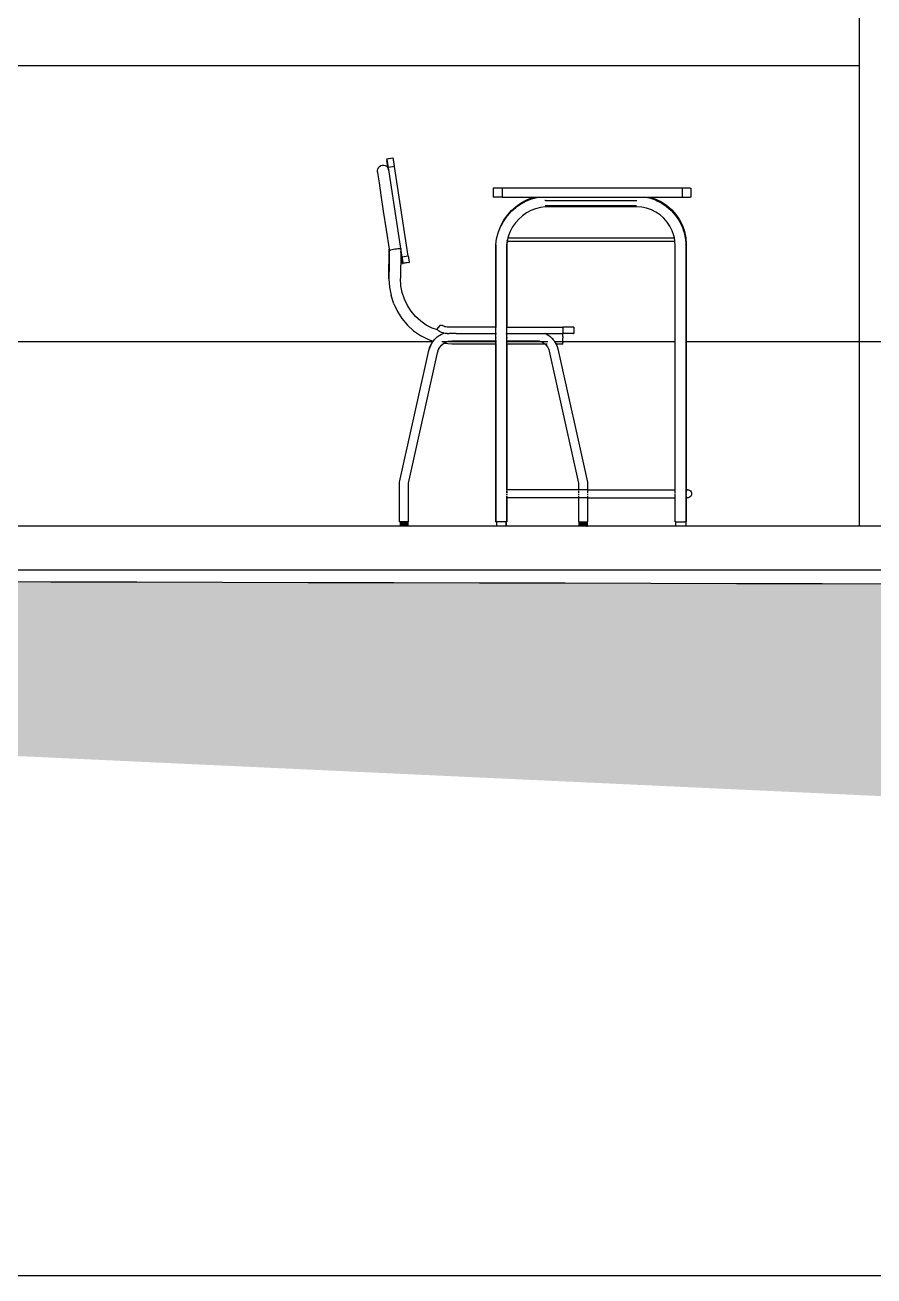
# Model space of a CAD drawing. Header units: metres. Extents: x 258817 to 259192, y 1878716 to 1878911.
# Drawn here: x 259010.509 to 259012.443, y 1878865.803 to 1878868.655 of the extents above; entities that cross this region are included whole.
import ezdxf

# ---------------------------------------------------------------- set-up
doc = ezdxf.new("R2010")
doc.units = ezdxf.units.M
doc.header["$MEASUREMENT"] = 0
doc.layers.add('SectionCutEdges', color=1, linetype='Continuous')
doc.layers.add('Vistas', color=7, linetype='Continuous')

# ---------------------------------------------------------------- blocks, each defined once
blk = doc.blocks.new('010 - Sección longitudinal 2')
for p, q in [((-3.6949, -2.0183), (-3.6949, -1.8683)), ((-7.4949, -2.0183), (-3.6949, -2.0183)), ((-3.6949, -2.6483), (-3.6949, -2.0183)), ((-4.7921, -2.2544), (-4.7904, -2.2512)), ((-4.7904, -2.2512), (-4.7881, -2.2486)), ((-4.7881, -2.2486), (-4.7851, -2.2467)), ((-4.7851, -2.2467), (-4.7818, -2.2457)), ((-4.7818, -2.2457), (-4.7784, -2.2456)), ((-4.7784, -2.2456), (-4.775, -2.2465)), ((-4.775, -2.2465), (-4.772, -2.2482)), ((-4.7578, -2.2294), (-4.772, -2.2317)), ((-4.7711, -2.2317), (-4.772, -2.2317)), ((-4.772, -2.2317), (-4.772, -2.2319)), ((-4.772, -2.2319), (-4.7719, -2.2324)), ((-4.772, -2.2482), (-4.7695, -2.2507)), ((-4.7719, -2.2324), (-4.7718, -2.2332)), ((-4.7718, -2.2332), (-4.7716, -2.2343)), ((-4.7716, -2.2343), (-4.7714, -2.2358)), ((-4.7702, -2.2438), (-4.7714, -2.2358)), ((-4.7569, -2.2294), (-4.7711, -2.2317)), ((-4.771, -2.2319), (-4.7711, -2.2317)), ((-4.7709, -2.2324), (-4.771, -2.2319)), ((-4.7708, -2.2332), (-4.7709, -2.2324)), ((-4.7706, -2.2344), (-4.7708, -2.2332)), ((-4.7704, -2.2358), (-4.7706, -2.2344)), ((-4.7701, -2.2374), (-4.7704, -2.2358)), ((-4.769, -2.2515), (-4.7702, -2.2438)), ((-4.7698, -2.2394), (-4.7701, -2.2374)), ((-4.7695, -2.2415), (-4.7698, -2.2394)), ((-4.7692, -2.2438), (-4.7695, -2.2415)), ((-4.7695, -2.2507), (-4.769, -2.2515)), ((-4.7688, -2.2462), (-4.7692, -2.2438)), ((-4.769, -2.2515), (-4.768, -2.2583)), ((-4.769, -2.2515), (-4.7683, -2.2527)), ((-4.7684, -2.2487), (-4.7688, -2.2462)), ((-4.768, -2.2512), (-4.7684, -2.2487)), ((-4.7539, -2.2489), (-4.768, -2.2512)), ((-4.7369, -2.4549), (-4.768, -2.2512)), ((-4.7569, -2.2294), (-4.7578, -2.2294)), ((-4.7569, -2.2296), (-4.7569, -2.2294)), ((-4.7568, -2.2301), (-4.7569, -2.2296)), ((-4.7566, -2.2309), (-4.7568, -2.2301)), ((-4.7565, -2.232), (-4.7566, -2.2309)), ((-4.7562, -2.2334), (-4.7565, -2.232)), ((-4.756, -2.2351), (-4.7562, -2.2334)), ((-4.7557, -2.237), (-4.756, -2.2351)), ((-4.7553, -2.2392), (-4.7557, -2.237)), ((-4.755, -2.2414), (-4.7553, -2.2392)), ((-4.7546, -2.2438), (-4.755, -2.2414)), ((-4.7542, -2.2463), (-4.7546, -2.2438)), ((-4.7539, -2.2489), (-4.7542, -2.2463)), ((-4.7227, -2.4528), (-4.7539, -2.2489)), ((-4.7929, -2.2578), (-4.7921, -2.2544)), ((-4.7928, -2.2614), (-4.7929, -2.2578)), ((-4.7928, -2.2614), (-4.7919, -2.2679)), ((-4.7919, -2.2679), (-4.7893, -2.2857)), ((-4.7893, -2.2857), (-4.7851, -2.3136)), ((-4.5289, -2.2983), (-4.529, -2.2983)), ((-4.529, -2.2983), (-4.529, -2.3183)), ((-4.5284, -2.2983), (-4.5289, -2.2983)), ((-4.5275, -2.2983), (-4.5284, -2.2983)), ((-4.5264, -2.2983), (-4.5275, -2.2983)), ((-4.5249, -2.2983), (-4.5264, -2.2983)), ((-4.5232, -2.2983), (-4.5249, -2.2983)), ((-4.5212, -2.2983), (-4.5232, -2.2983)), ((-4.519, -2.2983), (-4.5212, -2.2983)), ((-4.5167, -2.2983), (-4.519, -2.2983)), ((-4.5142, -2.2983), (-4.5167, -2.2983)), ((-4.5116, -2.2983), (-4.5142, -2.2983)), ((-4.509, -2.2983), (-4.5116, -2.2983)), ((-4.099, -2.2983), (-4.509, -2.2983)), ((-4.509, -2.2983), (-4.509, -2.3183)), ((-4.0964, -2.2983), (-4.099, -2.2983)), ((-4.099, -2.2983), (-4.099, -2.3183)), ((-4.0939, -2.2983), (-4.0964, -2.2983)), ((-4.0914, -2.2983), (-4.0939, -2.2983)), ((-4.089, -2.2983), (-4.0914, -2.2983)), ((-4.0869, -2.2983), (-4.089, -2.2983)), ((-4.0849, -2.2983), (-4.0869, -2.2983)), ((-4.0832, -2.2983), (-4.0849, -2.2983)), ((-4.0817, -2.2983), (-4.0832, -2.2983)), ((-4.0806, -2.2983), (-4.0817, -2.2983)), ((-4.0806, -2.2983), (-4.079, -2.2983)), ((-4.079, -2.2983), (-4.079, -2.3183)), ((-4.7851, -2.3136), (-4.7796, -2.3501)), ((-4.5289, -2.3183), (-4.529, -2.3183)), ((-4.5284, -2.3183), (-4.5289, -2.3183)), ((-4.5275, -2.3183), (-4.5284, -2.3183)), ((-4.5264, -2.3183), (-4.5275, -2.3183)), ((-4.5249, -2.3183), (-4.5264, -2.3183)), ((-4.5232, -2.3183), (-4.5249, -2.3183)), ((-4.5212, -2.3183), (-4.5232, -2.3183)), ((-4.519, -2.3183), (-4.5212, -2.3183)), ((-4.5167, -2.3183), (-4.519, -2.3183)), ((-4.5142, -2.3183), (-4.5167, -2.3183)), ((-4.5116, -2.3183), (-4.5142, -2.3183)), ((-4.509, -2.3183), (-4.5116, -2.3183)), ((-4.509, -2.3183), (-4.4351, -2.3183)), ((-4.4768, -2.3395), (-4.4651, -2.3313)), ((-4.4759, -2.3406), (-4.4659, -2.3336)), ((-4.4659, -2.3336), (-4.4646, -2.3329)), ((-4.4651, -2.3313), (-4.4526, -2.3246)), ((-4.4646, -2.3329), (-4.4643, -2.3327)), ((-4.4643, -2.3327), (-4.4533, -2.3269)), ((-4.4533, -2.3269), (-4.44, -2.3217)), ((-4.4526, -2.3246), (-4.4393, -2.3194)), ((-4.44, -2.3217), (-4.4386, -2.3214)), ((-4.4393, -2.3194), (-4.4351, -2.3183)), ((-4.4386, -2.3214), (-4.4271, -2.3183)), ((-4.4351, -2.3183), (-4.4335, -2.3183)), ((-4.4335, -2.3183), (-4.4287, -2.3183)), ((-4.4287, -2.3183), (-4.4271, -2.3183)), ((-4.4271, -2.3183), (-4.4262, -2.3183)), ((-4.4262, -2.3183), (-4.425, -2.3184)), ((-4.425, -2.3183), (-4.4248, -2.3183)), ((-4.425, -2.3184), (-4.4248, -2.3183)), ((-4.4248, -2.3183), (-4.4159, -2.3183)), ((-4.4159, -2.3183), (-4.4118, -2.3183)), ((-4.4118, -2.3183), (-4.2018, -2.3183)), ((-4.4104, -2.326), (-4.4113, -2.3262)), ((-4.4104, -2.326), (-4.4113, -2.3262)), ((-4.4104, -2.326), (-4.2021, -2.326)), ((-4.4104, -2.326), (-4.2021, -2.326)), ((-4.2018, -2.3183), (-4.1945, -2.3183)), ((-4.1945, -2.3183), (-4.1876, -2.3183)), ((-4.1876, -2.3183), (-4.1842, -2.3183)), ((-4.1842, -2.3183), (-4.1822, -2.3183)), ((-4.1822, -2.3183), (-4.1731, -2.3202)), ((-4.1822, -2.3183), (-4.1784, -2.3183)), ((-4.1784, -2.3183), (-4.1725, -2.3183)), ((-4.1731, -2.3202), (-4.173, -2.3203)), ((-4.173, -2.3203), (-4.1595, -2.3249)), ((-4.1725, -2.3183), (-4.1725, -2.3183)), ((-4.1725, -2.3183), (-4.1712, -2.3183)), ((-4.1712, -2.3183), (-4.099, -2.3183)), ((-4.1712, -2.3183), (-4.1586, -2.3227)), ((-4.1595, -2.3249), (-4.1593, -2.325)), ((-4.1593, -2.325), (-4.1467, -2.3313)), ((-4.1586, -2.3227), (-4.1455, -2.3292)), ((-4.1467, -2.3313), (-4.1463, -2.3315)), ((-4.1463, -2.3315), (-4.1348, -2.3392)), ((-4.1455, -2.3292), (-4.1334, -2.3374)), ((-4.1334, -2.3374), (-4.1224, -2.347)), ((-4.099, -2.3183), (-4.0964, -2.3183)), ((-4.0964, -2.3183), (-4.0939, -2.3183)), ((-4.0939, -2.3183), (-4.0914, -2.3183)), ((-4.0914, -2.3183), (-4.089, -2.3183)), ((-4.089, -2.3183), (-4.0869, -2.3183)), ((-4.0869, -2.3183), (-4.0849, -2.3183)), ((-4.0849, -2.3183), (-4.0832, -2.3183)), ((-4.0832, -2.3183), (-4.0817, -2.3183)), ((-4.0817, -2.3183), (-4.0806, -2.3183)), ((-4.079, -2.3183), (-4.0806, -2.3183)), ((-4.7796, -2.3501), (-4.7731, -2.3931)), ((-4.5051, -2.3713), (-4.4969, -2.3596)), ((-4.5045, -2.3717), (-4.4977, -2.3619)), ((-4.4977, -2.3619), (-4.4962, -2.3602)), ((-4.4969, -2.3596), (-4.4875, -2.349)), ((-4.4962, -2.3602), (-4.4882, -2.3513)), ((-4.4882, -2.3513), (-4.4866, -2.3498)), ((-4.4875, -2.349), (-4.4768, -2.3395)), ((-4.4866, -2.3498), (-4.4776, -2.3418)), ((-4.4776, -2.3418), (-4.4759, -2.3406)), ((-4.4624, -2.361), (-4.471, -2.3685)), ((-4.4531, -2.3545), (-4.4624, -2.361)), ((-4.4431, -2.3491), (-4.4531, -2.3545)), ((-4.4325, -2.3449), (-4.4431, -2.3491)), ((-4.4215, -2.3421), (-4.4325, -2.3449)), ((-4.4103, -2.3405), (-4.4215, -2.3421)), ((-4.4096, -2.3382), (-4.4105, -2.3383)), ((-4.2026, -2.3405), (-4.4103, -2.3405)), ((-4.2025, -2.3382), (-4.4096, -2.3382)), ((-4.1909, -2.3414), (-4.2026, -2.3405)), ((-4.1797, -2.3438), (-4.1909, -2.3414)), ((-4.1688, -2.3475), (-4.1797, -2.3438)), ((-4.1586, -2.3526), (-4.1688, -2.3475)), ((-4.1491, -2.359), (-4.1586, -2.3526)), ((-4.1404, -2.3666), (-4.1491, -2.359)), ((-4.1348, -2.3392), (-4.1341, -2.3397)), ((-4.1341, -2.3397), (-4.124, -2.3486)), ((-4.124, -2.3486), (-4.1232, -2.3493)), ((-4.1232, -2.3493), (-4.1144, -2.3593)), ((-4.1224, -2.347), (-4.1128, -2.358)), ((-4.1144, -2.3593), (-4.1135, -2.3603)), ((-4.1135, -2.3603), (-4.1063, -2.3711)), ((-4.1128, -2.358), (-4.1046, -2.3701)), ((-4.7731, -2.3931), (-4.7664, -2.4372)), ((-4.517, -2.3972), (-4.5118, -2.3839)), ((-4.5169, -2.3972), (-4.5126, -2.3862)), ((-4.5126, -2.3862), (-4.5115, -2.3841)), ((-4.5118, -2.3839), (-4.5051, -2.3713)), ((-4.5115, -2.3841), (-4.5114, -2.3841)), ((-4.5114, -2.3841), (-4.5058, -2.3736)), ((-4.5058, -2.3736), (-4.5045, -2.3717)), ((-4.485, -2.3864), (-4.4904, -2.3964)), ((-4.4785, -2.377), (-4.485, -2.3864)), ((-4.471, -2.3685), (-4.4785, -2.377)), ((-4.1329, -2.3752), (-4.1404, -2.3666)), ((-4.1265, -2.3847), (-4.1329, -2.3752)), ((-4.1214, -2.395), (-4.1265, -2.3847)), ((-4.1176, -2.4058), (-4.1214, -2.395)), ((-4.1063, -2.3711), (-4.1054, -2.3724)), ((-4.1054, -2.3724), (-4.0994, -2.3843)), ((-4.1046, -2.3701), (-4.0981, -2.3832)), ((-4.0994, -2.3843), (-4.0988, -2.3855)), ((-4.0988, -2.3855), (-4.0947, -2.3974)), ((-4.0981, -2.3832), (-4.0933, -2.397)), ((-4.5233, -2.4275), (-4.5214, -2.4132)), ((-4.5214, -2.4132), (-4.5178, -2.3995)), ((-4.5178, -2.3995), (-4.5173, -2.3983)), ((-4.5173, -2.3983), (-4.517, -2.3972)), ((-4.5173, -2.3983), (-4.5169, -2.3972)), ((-4.4975, -2.4189), (-4.4986, -2.4268)), ((-4.4971, -2.4189), (-4.4982, -2.4269)), ((-4.498, -2.4189), (-4.4975, -2.4189)), ((-4.4979, -2.4185), (-4.4975, -2.4185)), ((-4.4974, -2.418), (-4.4975, -2.4185)), ((-4.4975, -2.4185), (-4.4975, -2.4189)), ((-4.4975, -2.4185), (-4.497, -2.4185)), ((-4.4975, -2.4189), (-4.4971, -2.4189)), ((-4.4974, -2.418), (-4.4968, -2.4158)), ((-4.497, -2.4185), (-4.4971, -2.4189)), ((-4.4971, -2.4189), (-4.1151, -2.4189)), ((-4.4967, -2.4158), (-4.497, -2.4185)), ((-4.497, -2.4185), (-4.1151, -2.4185)), ((-4.4967, -2.4154), (-4.4968, -2.4158)), ((-4.4965, -2.4144), (-4.4967, -2.4154)), ((-4.4957, -2.4114), (-4.4965, -2.4144)), ((-4.4955, -2.4114), (-4.4963, -2.4144)), ((-4.4956, -2.4109), (-4.4957, -2.4114)), ((-4.4957, -2.4114), (-4.4955, -2.4114)), ((-4.4945, -2.407), (-4.4956, -2.4109)), ((-4.4956, -2.4109), (-4.4954, -2.4109)), ((-4.4954, -2.4109), (-4.4955, -2.4114)), ((-4.4955, -2.4114), (-4.1164, -2.4114)), ((-4.4941, -2.4059), (-4.4954, -2.4109)), ((-4.4954, -2.4109), (-4.1165, -2.4109)), ((-4.4941, -2.4059), (-4.4945, -2.407)), ((-4.4904, -2.3964), (-4.4941, -2.4059)), ((-4.1165, -2.4109), (-4.1176, -2.4058)), ((-4.1164, -2.4114), (-4.1165, -2.4109)), ((-4.1158, -2.4144), (-4.1164, -2.4114)), ((-4.1156, -2.4154), (-4.1158, -2.4144)), ((-4.1155, -2.4158), (-4.1156, -2.4154)), ((-4.1152, -2.417), (-4.1155, -2.4158)), ((-4.1151, -2.4185), (-4.1152, -2.417)), ((-4.1151, -2.4185), (-4.1147, -2.4185)), ((-4.1151, -2.4189), (-4.1151, -2.4185)), ((-4.1143, -2.4288), (-4.1151, -2.4189)), ((-4.1151, -2.4189), (-4.1147, -2.4189)), ((-4.0947, -2.3974), (-4.094, -2.3993)), ((-4.094, -2.3993), (-4.0915, -2.4115)), ((-4.0933, -2.397), (-4.0903, -2.4113)), ((-4.0915, -2.4115), (-4.0911, -2.4136)), ((-4.0911, -2.4136), (-4.0901, -2.4256)), ((-4.0903, -2.4113), (-4.0892, -2.4256)), ((-4.7668, -2.5048), (-4.7664, -2.4372)), ((-4.7664, -2.4372), (-4.766, -2.4401)), ((-4.766, -2.4401), (-4.7664, -2.4725)), ((-4.766, -2.4401), (-4.7659, -2.4401)), ((-4.7659, -2.4401), (-4.7656, -2.4396)), ((-4.7656, -2.4396), (-4.7643, -2.4391)), ((-4.7643, -2.4391), (-4.7623, -2.4384)), ((-4.7623, -2.4384), (-4.7596, -2.4378)), ((-4.7596, -2.4378), (-4.7565, -2.4371)), ((-4.7565, -2.4371), (-4.7531, -2.4365)), ((-4.7531, -2.4365), (-4.7497, -2.436)), ((-4.7497, -2.436), (-4.7466, -2.4356)), ((-4.7466, -2.4356), (-4.7438, -2.4354)), ((-4.7438, -2.4354), (-4.7417, -2.4354)), ((-4.7417, -2.4354), (-4.7404, -2.4355)), ((-4.7404, -2.4355), (-4.7399, -2.4358)), ((-4.7404, -2.439), (-4.7404, -2.4392)), ((-4.7399, -2.4421), (-4.7404, -2.5039)), ((-4.7399, -2.4358), (-4.7399, -2.4421)), ((-4.7368, -2.4629), (-4.7399, -2.4421)), ((-4.5233, -2.6145), (-4.5233, -2.4275)), ((-4.5226, -2.6145), (-4.5226, -2.4275)), ((-4.4986, -2.4268), (-4.499, -2.4292)), ((-4.499, -2.4292), (-4.499, -2.6145)), ((-4.4982, -2.4269), (-4.4982, -2.6145)), ((-4.1143, -2.6483), (-4.1143, -2.4288)), ((-4.0901, -2.4256), (-4.09, -2.4279)), ((-4.09, -2.4279), (-4.09, -2.6483)), ((-4.0892, -2.4256), (-4.0892, -2.6483)), ((-4.7664, -2.4725), (-4.7668, -2.5048)), ((-4.7227, -2.4528), (-4.7369, -2.4549)), ((-4.7369, -2.4549), (-4.7366, -2.4568)), ((-4.7361, -2.4672), (-4.7368, -2.4629)), ((-4.7366, -2.4568), (-4.7364, -2.4587)), ((-4.7364, -2.4587), (-4.7361, -2.4605)), ((-4.7361, -2.4605), (-4.7358, -2.4622)), ((-4.7359, -2.4682), (-4.7361, -2.4672)), ((-4.7358, -2.4689), (-4.7359, -2.4682)), ((-4.7358, -2.4622), (-4.7356, -2.4637)), ((-4.7357, -2.4693), (-4.7358, -2.4689)), ((-4.7358, -2.4694), (-4.7357, -2.4697)), ((-4.7358, -2.4694), (-4.7357, -2.4697)), ((-4.7357, -2.4694), (-4.7357, -2.4693)), ((-4.7357, -2.4694), (-4.7347, -2.4694)), ((-4.7357, -2.4694), (-4.7357, -2.4697)), ((-4.7357, -2.4694), (-4.7357, -2.4697)), ((-4.7356, -2.4637), (-4.7354, -2.4652)), ((-4.7354, -2.4652), (-4.7352, -2.4664)), ((-4.7352, -2.4664), (-4.735, -2.4675)), ((-4.735, -2.4675), (-4.7349, -2.4683)), ((-4.7349, -2.4683), (-4.7348, -2.4689)), ((-4.7215, -2.4674), (-4.7348, -2.4693)), ((-4.7348, -2.4689), (-4.7348, -2.4693)), ((-4.7348, -2.4693), (-4.7347, -2.4694)), ((-4.7205, -2.4674), (-4.7347, -2.4694)), ((-4.7347, -2.4697), (-4.7347, -2.4694)), ((-4.7347, -2.4697), (-4.7347, -2.4694)), ((-4.7227, -2.4528), (-4.7224, -2.4547)), ((-4.7224, -2.4547), (-4.7221, -2.4566)), ((-4.7221, -2.4566), (-4.7219, -2.4584)), ((-4.7219, -2.4584), (-4.7216, -2.4601)), ((-4.7216, -2.4601), (-4.7214, -2.4617)), ((-4.7215, -2.4674), (-4.7205, -2.4674)), ((-4.7214, -2.4617), (-4.7212, -2.4631)), ((-4.7212, -2.4631), (-4.721, -2.4644)), ((-4.721, -2.4644), (-4.7208, -2.4654)), ((-4.7208, -2.4654), (-4.7207, -2.4663)), ((-4.7207, -2.4663), (-4.7206, -2.4669)), ((-4.7206, -2.4669), (-4.7205, -2.4673)), ((-4.7205, -2.4673), (-4.7205, -2.4674)), ((-4.7668, -2.5048), (-4.7656, -2.5238)), ((-4.7394, -2.5203), (-4.7404, -2.5039)), ((-4.7656, -2.5238), (-4.7619, -2.543)), ((-4.7364, -2.5359), (-4.7394, -2.5203)), ((-4.7314, -2.551), (-4.7364, -2.5359)), ((-4.7559, -2.5615), (-4.7619, -2.543)), ((-4.7559, -2.5615), (-4.7475, -2.579)), ((-4.7246, -2.5653), (-4.7314, -2.551)), ((-4.7161, -2.5785), (-4.7246, -2.5653)), ((-4.7475, -2.579), (-4.7371, -2.5952)), ((-4.706, -2.5905), (-4.7161, -2.5785)), ((-4.6944, -2.601), (-4.706, -2.5905)), ((-4.7371, -2.5952), (-4.7247, -2.6099)), ((-4.7247, -2.6099), (-4.7105, -2.6228)), ((-4.7105, -2.6228), (-4.6949, -2.6336)), ((-4.6817, -2.6099), (-4.6944, -2.601)), ((-4.6679, -2.6169), (-4.6817, -2.6099)), ((-4.6559, -2.6211), (-4.6679, -2.6169)), ((-4.6512, -2.6116), (-4.6578, -2.6194)), ((-4.6559, -2.6211), (-4.6578, -2.6194)), ((-4.6551, -2.6219), (-4.6559, -2.6211)), ((-4.6551, -2.6219), (-4.6536, -2.6229)), ((-4.6517, -2.6242), (-4.6536, -2.6229)), ((-4.6507, -2.6113), (-4.6512, -2.6116)), ((-4.6501, -2.6111), (-4.6507, -2.6113)), ((-4.6496, -2.6109), (-4.6501, -2.6111)), ((-4.649, -2.6108), (-4.6496, -2.6109)), ((-4.6483, -2.6107), (-4.649, -2.6108)), ((-4.6477, -2.6106), (-4.6483, -2.6107)), ((-4.6471, -2.6107), (-4.6477, -2.6106)), ((-4.6465, -2.6108), (-4.6471, -2.6107)), ((-4.6459, -2.6109), (-4.6465, -2.6108)), ((-4.6453, -2.6111), (-4.6459, -2.6109)), ((-4.6448, -2.6113), (-4.6453, -2.6111)), ((-4.6442, -2.6116), (-4.6448, -2.6113)), ((-4.6419, -2.6129), (-4.6442, -2.6116)), ((-4.6393, -2.6137), (-4.6419, -2.6129)), ((-4.6368, -2.6143), (-4.6393, -2.6137)), ((-4.6341, -2.6145), (-4.6368, -2.6143)), ((-4.6139, -2.6145), (-4.6341, -2.6145)), ((-4.5233, -2.6145), (-4.6139, -2.6145)), ((-4.5226, -2.6145), (-4.5233, -2.6145)), ((-4.5233, -2.6292), (-4.5233, -2.6145)), ((-4.5217, -2.6145), (-4.5226, -2.6145)), ((-4.499, -2.6145), (-4.4994, -2.6145)), ((-4.4986, -2.6145), (-4.499, -2.6145)), ((-4.499, -2.6145), (-4.499, -2.6292)), ((-4.4982, -2.6145), (-4.4986, -2.6145)), ((-4.4982, -2.6145), (-4.3707, -2.6145)), ((-4.3707, -2.6145), (-4.3707, -2.6292)), ((-4.3674, -2.6145), (-4.3707, -2.6145)), ((-4.3642, -2.6145), (-4.3674, -2.6145)), ((-4.3611, -2.6145), (-4.3642, -2.6145)), ((-4.3581, -2.6145), (-4.3611, -2.6145)), ((-4.3554, -2.6145), (-4.3581, -2.6145)), ((-4.3529, -2.6145), (-4.3554, -2.6145)), ((-4.3507, -2.6145), (-4.3529, -2.6145)), ((-4.3489, -2.6145), (-4.3507, -2.6145)), ((-4.3474, -2.6145), (-4.3489, -2.6145)), ((-4.3464, -2.6145), (-4.3474, -2.6145)), ((-4.3455, -2.6145), (-4.3464, -2.6145)), ((-4.3455, -2.6145), (-4.3455, -2.6292)), ((-4.667, -2.6483), (-5.8392, -2.6483)), ((-4.6949, -2.6336), (-4.678, -2.6423)), ((-4.678, -2.6423), (-4.6658, -2.6466)), ((-4.6717, -2.6564), (-4.6688, -2.651)), ((-4.6716, -2.6564), (-4.6687, -2.6511)), ((-4.6688, -2.651), (-4.667, -2.6483)), ((-4.6687, -2.651), (-4.6669, -2.6483)), ((-4.6687, -2.6511), (-4.6687, -2.651)), ((-4.667, -2.6483), (-4.6658, -2.6466)), ((-4.6669, -2.6483), (-4.667, -2.6483)), ((-4.6669, -2.6483), (-4.6657, -2.6466)), ((-4.6666, -2.6483), (-4.6669, -2.6483)), ((-4.6658, -2.6466), (-4.6657, -2.6466)), ((-4.6657, -2.6466), (-4.6654, -2.6462)), ((-4.6657, -2.6466), (-4.6655, -2.6467)), ((-4.6655, -2.6467), (-4.6654, -2.6467)), ((-4.6654, -2.6462), (-4.6653, -2.646)), ((-4.6653, -2.646), (-4.6645, -2.6451)), ((-4.6645, -2.6451), (-4.663, -2.6433)), ((-4.663, -2.6433), (-4.6613, -2.6414)), ((-4.6613, -2.6414), (-4.6609, -2.641)), ((-4.6609, -2.641), (-4.6582, -2.6385)), ((-4.6582, -2.6385), (-4.6574, -2.6378)), ((-4.6574, -2.6378), (-4.6568, -2.6372)), ((-4.6568, -2.6372), (-4.6547, -2.6357)), ((-4.6548, -2.6357), (-4.652, -2.6337)), ((-4.6547, -2.6357), (-4.652, -2.6337)), ((-4.652, -2.6337), (-4.6507, -2.6329)), ((-4.652, -2.6337), (-4.6519, -2.6337)), ((-4.6519, -2.6337), (-4.6506, -2.6329)), ((-4.6514, -2.6245), (-4.6517, -2.6242)), ((-4.6473, -2.6266), (-4.6514, -2.6245)), ((-4.6506, -2.6329), (-4.6467, -2.6307)), ((-4.643, -2.6281), (-4.6473, -2.6266)), ((-4.6467, -2.6307), (-4.6462, -2.6305)), ((-4.646, -2.6515), (-4.6465, -2.6514)), ((-4.6462, -2.6305), (-4.6417, -2.6285)), ((-4.6432, -2.6483), (-4.6461, -2.6483)), ((-4.6459, -2.6515), (-4.646, -2.6515)), ((-4.6414, -2.6284), (-4.643, -2.6281)), ((-4.6425, -2.6522), (-4.6417, -2.6516)), ((-4.6424, -2.6522), (-4.6417, -2.6517)), ((-4.6412, -2.6484), (-4.6423, -2.6483)), ((-4.6417, -2.6285), (-4.6414, -2.6284)), ((-4.6417, -2.6517), (-4.6412, -2.6514)), ((-4.6388, -2.6289), (-4.6414, -2.6284)), ((-4.6353, -2.6483), (-4.6412, -2.6484)), ((-4.6412, -2.6514), (-4.6399, -2.6506)), ((-4.6399, -2.6506), (-4.638, -2.6495)), ((-4.639, -2.6307), (-4.639, -2.6306)), ((-4.6386, -2.629), (-4.6388, -2.6289)), ((-4.6346, -2.6292), (-4.6386, -2.629)), ((-4.638, -2.6495), (-4.6362, -2.6487)), ((-4.6362, -2.6487), (-4.6361, -2.6487)), ((-4.6361, -2.6487), (-4.6353, -2.6483)), ((-4.6353, -2.6483), (-4.6352, -2.6483)), ((-4.6352, -2.6483), (-4.6346, -2.6481)), ((-4.5233, -2.6483), (-4.6352, -2.6483)), ((-4.634, -2.6292), (-4.6346, -2.6292)), ((-4.6346, -2.6481), (-4.6345, -2.6481)), ((-4.6345, -2.6481), (-4.6311, -2.647)), ((-4.634, -2.6292), (-4.6292, -2.6292)), ((-4.6311, -2.647), (-4.631, -2.647)), ((-4.631, -2.647), (-4.6274, -2.6464)), ((-4.6139, -2.6292), (-4.6292, -2.6292)), ((-4.6274, -2.6464), (-4.6273, -2.6464)), ((-4.6273, -2.6464), (-4.6233, -2.6461)), ((-4.6233, -2.6461), (-4.6232, -2.6461)), ((-4.6232, -2.6461), (-4.5233, -2.6461)), ((-4.6139, -2.6292), (-4.5233, -2.6292)), ((-4.5233, -2.6302), (-4.5233, -2.6292)), ((-4.5233, -2.6292), (-4.5226, -2.6292)), ((-4.5233, -2.6327), (-4.5233, -2.6302)), ((-4.5233, -2.633), (-4.5233, -2.6327)), ((-4.5233, -2.6354), (-4.5233, -2.633)), ((-4.5233, -2.6382), (-4.5233, -2.6354)), ((-4.5233, -2.6399), (-4.5233, -2.6382)), ((-4.5233, -2.6407), (-4.5233, -2.6399)), ((-4.5233, -2.6429), (-4.5233, -2.6407)), ((-4.5233, -2.6434), (-4.5233, -2.6429)), ((-4.5233, -2.6457), (-4.5233, -2.6434)), ((-4.5233, -2.6461), (-4.5233, -2.6457)), ((-4.5233, -2.6461), (-4.5217, -2.6461)), ((-4.5233, -2.6467), (-4.5233, -2.6461)), ((-4.5233, -2.6483), (-4.5233, -2.6467)), ((-4.5233, -2.6496), (-4.5233, -2.6483)), ((-4.5226, -2.6483), (-4.5233, -2.6483)), ((-4.5233, -2.6518), (-4.5233, -2.6496)), ((-4.5226, -2.6302), (-4.5226, -2.6292)), ((-4.5226, -2.6292), (-4.5217, -2.6292)), ((-4.5226, -2.6399), (-4.5226, -2.6382)), ((-4.5226, -2.6483), (-4.5226, -2.6467)), ((-4.5226, -2.6496), (-4.5226, -2.6483)), ((-4.5217, -2.6483), (-4.5226, -2.6483)), ((-4.4994, -2.6292), (-4.499, -2.6292)), ((-4.4994, -2.6461), (-4.499, -2.6461)), ((-4.499, -2.6292), (-4.4986, -2.6292)), ((-4.499, -2.6302), (-4.499, -2.6292)), ((-4.499, -2.6302), (-4.499, -2.6327)), ((-4.499, -2.6327), (-4.499, -2.633)), ((-4.499, -2.633), (-4.499, -2.6354)), ((-4.499, -2.6354), (-4.499, -2.6382)), ((-4.499, -2.6382), (-4.499, -2.6399)), ((-4.499, -2.6399), (-4.499, -2.6407)), ((-4.499, -2.6407), (-4.499, -2.6429)), ((-4.499, -2.6429), (-4.499, -2.6434)), ((-4.499, -2.6434), (-4.499, -2.6457)), ((-4.499, -2.6457), (-4.499, -2.6461)), ((-4.499, -2.6461), (-4.4299, -2.6461)), ((-4.499, -2.6461), (-4.499, -2.6467)), ((-4.499, -2.6467), (-4.499, -2.6496)), ((-4.499, -2.6496), (-4.499, -2.6518)), ((-4.4986, -2.6292), (-4.4982, -2.6292)), ((-4.4982, -2.6292), (-4.4247, -2.6292)), ((-4.4982, -2.6292), (-4.4982, -2.6302)), ((-4.4982, -2.6382), (-4.4982, -2.6399)), ((-4.4982, -2.6467), (-4.4982, -2.6483)), ((-4.419, -2.6483), (-4.4982, -2.6483)), ((-4.4982, -2.6483), (-4.4982, -2.6496)), ((-4.4299, -2.6461), (-4.4264, -2.6463)), ((-4.4264, -2.6463), (-4.4241, -2.6467)), ((-4.4247, -2.6292), (-4.4245, -2.6292)), ((-4.4245, -2.6292), (-4.4197, -2.6292)), ((-4.4241, -2.6467), (-4.424, -2.6467)), ((-4.4232, -2.6469), (-4.424, -2.6467)), ((-4.4232, -2.6469), (-4.4203, -2.6478)), ((-4.4203, -2.6478), (-4.4202, -2.6478)), ((-4.4202, -2.6478), (-4.419, -2.6483)), ((-4.4197, -2.6292), (-4.414, -2.6292)), ((-4.4189, -2.6483), (-4.419, -2.6483)), ((-4.4131, -2.6483), (-4.4189, -2.6483)), ((-4.4189, -2.6483), (-4.4173, -2.6491)), ((-4.4173, -2.6491), (-4.4164, -2.6496)), ((-4.4173, -2.6491), (-4.4172, -2.6491)), ((-4.4172, -2.6491), (-4.4163, -2.6496)), ((-4.4169, -2.6377), (-4.4169, -2.6377)), ((-4.4163, -2.6496), (-4.4144, -2.6507)), ((-4.4144, -2.6507), (-4.4129, -2.6518)), ((-4.414, -2.6292), (-4.4139, -2.6293)), ((-4.4139, -2.6293), (-4.4114, -2.6292)), ((-4.4087, -2.6483), (-4.4122, -2.6483)), ((-4.4107, -2.6292), (-4.4114, -2.6292)), ((-4.4107, -2.6292), (-4.4086, -2.6302)), ((-4.4107, -2.6292), (-4.3709, -2.6292)), ((-4.4086, -2.6483), (-4.4087, -2.6483)), ((-4.4086, -2.6302), (-4.4086, -2.6302)), ((-4.4086, -2.6302), (-4.4085, -2.6302)), ((-4.405, -2.6483), (-4.4086, -2.6483)), ((-4.4085, -2.6302), (-4.4084, -2.6302)), ((-4.4084, -2.6302), (-4.4037, -2.6329)), ((-4.4037, -2.6329), (-4.4035, -2.633)), ((-4.4035, -2.633), (-4.3993, -2.6362)), ((-4.3993, -2.6362), (-4.3991, -2.6363)), ((-4.3992, -2.6363), (-4.3954, -2.6399)), ((-4.3991, -2.6363), (-4.3953, -2.6399)), ((-4.3953, -2.6399), (-4.3952, -2.64)), ((-4.3952, -2.64), (-4.3922, -2.6434)), ((-4.3922, -2.6434), (-4.3915, -2.6442)), ((-4.3915, -2.6442), (-4.3898, -2.6467)), ((-4.3892, -2.6483), (-4.3902, -2.6483)), ((-4.3898, -2.6467), (-4.3887, -2.6483)), ((-4.3709, -2.6483), (-4.3887, -2.6483)), ((-4.3887, -2.6483), (-4.3884, -2.6488)), ((-4.3885, -2.6488), (-4.3881, -2.6496)), ((-4.3884, -2.6488), (-4.388, -2.6496)), ((-4.388, -2.6496), (-4.3868, -2.6518)), ((-4.3709, -2.6302), (-4.3709, -2.6292)), ((-4.3709, -2.6292), (-4.3707, -2.6292)), ((-4.3709, -2.633), (-4.3709, -2.6302)), ((-4.3709, -2.6363), (-4.3709, -2.633)), ((-4.3709, -2.6363), (-4.3709, -2.6399)), ((-4.3709, -2.6434), (-4.3709, -2.6399)), ((-4.3709, -2.6467), (-4.3709, -2.6434)), ((-4.3709, -2.6467), (-4.3709, -2.6483)), ((-4.3709, -2.6483), (-4.3709, -2.6496)), ((-4.1143, -2.6483), (-4.3709, -2.6483)), ((-4.3709, -2.6518), (-4.3709, -2.6496)), ((-4.3674, -2.6292), (-4.3707, -2.6292)), ((-4.3642, -2.6292), (-4.3674, -2.6292)), ((-4.3611, -2.6292), (-4.3642, -2.6292)), ((-4.3581, -2.6292), (-4.3611, -2.6292)), ((-4.3554, -2.6292), (-4.3581, -2.6292)), ((-4.3529, -2.6292), (-4.3554, -2.6292)), ((-4.3507, -2.6292), (-4.3529, -2.6292)), ((-4.3489, -2.6292), (-4.3507, -2.6292)), ((-4.3474, -2.6292), (-4.3489, -2.6292)), ((-4.3464, -2.6292), (-4.3474, -2.6292)), ((-4.3464, -2.6292), (-4.3455, -2.6292)), ((-4.1139, -2.6483), (-4.1143, -2.6483)), ((-4.1143, -2.9855), (-4.1143, -2.6483)), ((-4.09, -2.6483), (-4.0904, -2.6483)), ((-4.0892, -2.6483), (-4.09, -2.6483)), ((-4.09, -2.6483), (-4.09, -2.9855)), ((-3.6949, -2.6483), (-4.0892, -2.6483)), ((-4.0892, -2.6483), (-4.0892, -2.9855)), ((-3.6949, -3.0683), (-3.6949, -2.6483)), ((-3.4949, -2.6483), (-3.6949, -2.6483)), ((-4.7425, -2.9682), (-4.6756, -2.6678)), ((-4.7424, -2.9682), (-4.6755, -2.6679)), ((-4.7223, -2.9706), (-4.656, -2.6731)), ((-4.6756, -2.6678), (-4.674, -2.6622)), ((-4.6755, -2.6678), (-4.6739, -2.6622)), ((-4.6755, -2.6679), (-4.6755, -2.6678)), ((-4.674, -2.6622), (-4.6717, -2.6564)), ((-4.6739, -2.6622), (-4.6716, -2.6565)), ((-4.6739, -2.6622), (-4.6739, -2.6622)), ((-4.6716, -2.6565), (-4.6716, -2.6564)), ((-4.656, -2.6731), (-4.6549, -2.6691)), ((-4.655, -2.6691), (-4.6536, -2.6656)), ((-4.6549, -2.6691), (-4.6535, -2.6656)), ((-4.6536, -2.6656), (-4.6518, -2.6622)), ((-4.6535, -2.6656), (-4.6517, -2.6622)), ((-4.6518, -2.6622), (-4.6517, -2.6621)), ((-4.6517, -2.6622), (-4.6495, -2.6591)), ((-4.6495, -2.6591), (-4.647, -2.6562)), ((-4.6471, -2.6561), (-4.6444, -2.6536)), ((-4.647, -2.6562), (-4.6443, -2.6536)), ((-4.6444, -2.6536), (-4.6425, -2.6522)), ((-4.6443, -2.6536), (-4.6424, -2.6522)), ((-4.6425, -2.6522), (-4.6429, -2.6521)), ((-4.6424, -2.6522), (-4.6425, -2.6522)), ((-4.6417, -2.6524), (-4.6424, -2.6522)), ((-4.6234, -2.6536), (-4.6417, -2.6524)), ((-4.5233, -2.6536), (-4.6234, -2.6536)), ((-4.5233, -2.6536), (-4.5233, -2.6518)), ((-4.5233, -3.0583), (-4.5233, -2.6536)), ((-4.5226, -2.6536), (-4.5233, -2.6536)), ((-4.5226, -2.6536), (-4.5226, -2.6518)), ((-4.5226, -3.0583), (-4.5226, -2.6536)), ((-4.5217, -2.6536), (-4.5226, -2.6536)), ((-4.499, -2.6536), (-4.4994, -2.6536)), ((-4.499, -2.6518), (-4.499, -2.6536)), ((-4.499, -2.6536), (-4.499, -2.9855)), ((-4.4986, -2.6536), (-4.499, -2.6536)), ((-4.4982, -2.6536), (-4.4986, -2.6536)), ((-4.4982, -2.6518), (-4.4982, -2.6536)), ((-4.4108, -2.6536), (-4.4982, -2.6536)), ((-4.4982, -2.6536), (-4.4982, -2.9855)), ((-4.413, -2.6518), (-4.4119, -2.6526)), ((-4.4129, -2.6518), (-4.4119, -2.6525)), ((-4.4119, -2.6525), (-4.4118, -2.6526)), ((-4.4119, -2.6526), (-4.4108, -2.6536)), ((-4.4118, -2.6526), (-4.4107, -2.6536)), ((-4.4108, -2.6536), (-4.4095, -2.6548)), ((-4.4107, -2.6536), (-4.4108, -2.6536)), ((-4.4107, -2.6536), (-4.4095, -2.6547)), ((-4.4086, -2.6536), (-4.4107, -2.6536)), ((-4.4095, -2.6547), (-4.4094, -2.6548)), ((-4.4095, -2.6548), (-4.4074, -2.6573)), ((-4.4094, -2.6548), (-4.4073, -2.6572)), ((-4.4085, -2.6536), (-4.4086, -2.6536)), ((-4.4064, -2.6536), (-4.4083, -2.6536)), ((-4.4074, -2.6573), (-4.4055, -2.66)), ((-4.4073, -2.6572), (-4.4073, -2.6573)), ((-4.4073, -2.6573), (-4.4055, -2.6599)), ((-4.4063, -2.6536), (-4.4064, -2.6536)), ((-4.4055, -2.6599), (-4.4054, -2.66)), ((-4.4055, -2.66), (-4.404, -2.6629)), ((-4.4054, -2.66), (-4.4039, -2.6628)), ((-4.404, -2.6629), (-4.4028, -2.6659)), ((-4.4039, -2.6628), (-4.4039, -2.6629)), ((-4.4039, -2.6629), (-4.4027, -2.6659)), ((-4.4028, -2.6659), (-4.4018, -2.6694)), ((-4.4027, -2.6659), (-4.4026, -2.6659)), ((-4.4026, -2.6659), (-4.4017, -2.6694)), ((-4.4018, -2.6694), (-4.3347, -2.9706)), ((-4.4017, -2.6694), (-4.3346, -2.9706)), ((-4.4017, -2.6694), (-4.4017, -2.6694)), ((-4.4004, -2.669), (-4.4004, -2.669)), ((-4.3998, -2.6649), (-4.3998, -2.6649)), ((-4.3869, -2.6518), (-4.3859, -2.6536)), ((-4.3868, -2.6518), (-4.3858, -2.6536)), ((-4.3859, -2.6536), (-4.3861, -2.6536)), ((-4.3859, -2.6536), (-4.3858, -2.6537)), ((-4.3858, -2.6536), (-4.3859, -2.6536)), ((-4.3858, -2.6536), (-4.3857, -2.6537)), ((-4.3709, -2.6536), (-4.3858, -2.6536)), ((-4.3858, -2.6537), (-4.3837, -2.659)), ((-4.3857, -2.6537), (-4.3836, -2.659)), ((-4.3837, -2.659), (-4.3837, -2.659)), ((-4.3836, -2.659), (-4.3822, -2.6641)), ((-4.3822, -2.6641), (-4.3145, -2.9682)), ((-4.3709, -2.6536), (-4.3709, -2.6518)), ((-4.7425, -3.0585), (-4.7425, -2.9682)), ((-4.7424, -3.0585), (-4.7424, -2.9682)), ((-4.7223, -3.0585), (-4.7223, -2.9706)), ((-4.499, -2.9855), (-4.4994, -2.9855)), ((-4.499, -2.9855), (-4.499, -2.9867)), ((-4.4986, -2.9855), (-4.499, -2.9855)), ((-4.499, -2.9882), (-4.499, -2.9923)), ((-4.4982, -2.9855), (-4.4986, -2.9855)), ((-4.3347, -2.9855), (-4.4982, -2.9855)), ((-4.4982, -2.9855), (-4.4982, -2.9867)), ((-4.4982, -2.9882), (-4.4982, -2.9923)), ((-4.3347, -2.9706), (-4.3347, -2.9855)), ((-4.3347, -2.9855), (-4.3347, -2.9867)), ((-4.3346, -2.9855), (-4.3347, -2.9855)), ((-4.3347, -2.9882), (-4.3347, -2.9923)), ((-4.3346, -2.9706), (-4.3346, -2.9855)), ((-4.3346, -2.9855), (-4.3346, -2.9867)), ((-4.3342, -2.9855), (-4.3346, -2.9855)), ((-4.3346, -2.9882), (-4.3346, -2.9923)), ((-4.3332, -2.9855), (-4.3342, -2.9855)), ((-4.3315, -2.9855), (-4.3332, -2.9855)), ((-4.3294, -2.9855), (-4.3315, -2.9855)), ((-4.3269, -2.9855), (-4.3294, -2.9855)), ((-4.3243, -2.9855), (-4.3269, -2.9855)), ((-4.3217, -2.9855), (-4.3243, -2.9855)), ((-4.3193, -2.9855), (-4.3217, -2.9855)), ((-4.3173, -2.9855), (-4.3193, -2.9855)), ((-4.3157, -2.9855), (-4.3173, -2.9855)), ((-4.3148, -2.9855), (-4.3157, -2.9855)), ((-4.3146, -2.9855), (-4.3148, -2.9855)), ((-4.3146, -2.9682), (-4.3146, -2.9855)), ((-4.3146, -2.9855), (-4.3146, -2.9867)), ((-4.3145, -2.9855), (-4.3146, -2.9855)), ((-4.3146, -2.9882), (-4.3146, -2.9923)), ((-4.3145, -2.9682), (-4.3145, -2.9855)), ((-4.3145, -2.9855), (-4.3145, -2.9867)), ((-4.3145, -2.9855), (-4.1143, -2.9855)), ((-4.3145, -2.9882), (-4.3145, -2.9923)), ((-4.1143, -2.9867), (-4.1143, -2.9855)), ((-4.1139, -2.9855), (-4.1143, -2.9855)), ((-4.1143, -2.9882), (-4.1143, -2.9867)), ((-4.1143, -2.9923), (-4.1143, -2.9882)), ((-4.1143, -2.9935), (-4.1143, -2.9923)), ((-4.0904, -2.9855), (-4.09, -2.9855)), ((-4.0904, -2.9865), (-4.09, -2.9864)), ((-4.09, -2.9855), (-4.09, -2.9864)), ((-4.09, -2.9855), (-4.0892, -2.9855)), ((-4.09, -2.9864), (-4.0892, -2.986)), ((-4.09, -2.9864), (-4.09, -2.9867)), ((-4.09, -2.9867), (-4.09, -2.987)), ((-4.09, -2.987), (-4.09, -2.9923)), ((-4.09, -2.9923), (-4.09, -2.9947)), ((-4.0892, -2.9855), (-4.0892, -2.986)), ((-4.0863, -2.9855), (-4.0892, -2.9855)), ((-4.0892, -2.986), (-4.0886, -2.9858)), ((-4.0892, -2.986), (-4.0892, -2.9867)), ((-4.0892, -2.9877), (-4.0892, -2.9923)), ((-4.0886, -2.9858), (-4.0863, -2.9855)), ((-4.0863, -2.9855), (-4.0839, -2.9858)), ((-4.0839, -2.9858), (-4.0817, -2.9867)), ((-4.0817, -2.9867), (-4.0798, -2.9882)), ((-4.0798, -2.9882), (-4.0783, -2.9901)), ((-4.0783, -2.9901), (-4.0774, -2.9923)), ((-4.0774, -2.9923), (-4.0771, -2.9947)), ((-4.499, -3.0038), (-4.4994, -3.0038)), ((-4.499, -2.9947), (-4.499, -2.997)), ((-4.499, -2.9992), (-4.499, -3.0026)), ((-4.499, -3.0035), (-4.499, -3.0038)), ((-4.499, -3.0038), (-4.499, -3.0583)), ((-4.4986, -3.0038), (-4.499, -3.0038)), ((-4.4982, -3.0038), (-4.4986, -3.0038)), ((-4.4982, -2.9947), (-4.4982, -2.997)), ((-4.4982, -2.9992), (-4.4982, -3.0026)), ((-4.4982, -3.0035), (-4.4982, -3.0038)), ((-4.3347, -3.0038), (-4.4982, -3.0038)), ((-4.4982, -3.0038), (-4.4982, -3.0583)), ((-4.3347, -2.9947), (-4.3347, -2.997)), ((-4.3347, -2.9992), (-4.3347, -3.0026)), ((-4.3347, -3.0035), (-4.3347, -3.0038)), ((-4.3347, -3.0038), (-4.3347, -3.0585)), ((-4.3346, -3.0038), (-4.3347, -3.0038)), ((-4.3346, -2.9947), (-4.3346, -2.997)), ((-4.3346, -2.9992), (-4.3346, -3.0026)), ((-4.3346, -3.0035), (-4.3346, -3.0038)), ((-4.3346, -3.0038), (-4.3346, -3.0585)), ((-4.3342, -3.0038), (-4.3346, -3.0038)), ((-4.3332, -3.0038), (-4.3342, -3.0038)), ((-4.3315, -3.0038), (-4.3332, -3.0038)), ((-4.3294, -3.0038), (-4.3315, -3.0038)), ((-4.3269, -3.0038), (-4.3294, -3.0038)), ((-4.3243, -3.0038), (-4.3269, -3.0038)), ((-4.3217, -3.0038), (-4.3243, -3.0038)), ((-4.3193, -3.0038), (-4.3217, -3.0038)), ((-4.3173, -3.0038), (-4.3193, -3.0038)), ((-4.3157, -3.0038), (-4.3173, -3.0038)), ((-4.3148, -3.0038), (-4.3157, -3.0038)), ((-4.3146, -3.0038), (-4.3148, -3.0038)), ((-4.3146, -2.9947), (-4.3146, -2.997)), ((-4.3146, -2.9992), (-4.3146, -3.0026)), ((-4.3146, -3.0035), (-4.3146, -3.0038)), ((-4.3146, -3.0038), (-4.3146, -3.0585)), ((-4.3145, -3.0038), (-4.3146, -3.0038)), ((-4.3145, -2.9947), (-4.3145, -2.997)), ((-4.3145, -2.9992), (-4.3145, -3.0026)), ((-4.3145, -3.0035), (-4.3145, -3.0038)), ((-4.3145, -3.0038), (-4.3145, -3.0585)), ((-4.3145, -3.0038), (-4.1143, -3.0038)), ((-4.1143, -2.997), (-4.1143, -2.9947)), ((-4.1143, -2.9992), (-4.1143, -2.997)), ((-4.1143, -3.0026), (-4.1143, -2.9992)), ((-4.1143, -3.0029), (-4.1143, -3.0026)), ((-4.1143, -3.0038), (-4.1143, -3.0029)), ((-4.1143, -3.0583), (-4.1143, -3.0038)), ((-4.1139, -3.0038), (-4.1143, -3.0038)), ((-4.0904, -3.0038), (-4.09, -3.0038)), ((-4.09, -2.9947), (-4.09, -2.997)), ((-4.09, -2.997), (-4.09, -2.9992)), ((-4.09, -2.9992), (-4.09, -3.0026)), ((-4.09, -3.0026), (-4.09, -3.0035)), ((-4.09, -3.0035), (-4.09, -3.0038)), ((-4.09, -3.0038), (-4.09, -3.0583)), ((-4.09, -3.0038), (-4.0892, -3.0038)), ((-4.0892, -2.9947), (-4.0892, -2.997)), ((-4.0892, -2.9992), (-4.0892, -3.0026)), ((-4.0892, -3.0035), (-4.0892, -3.0038)), ((-4.0892, -3.0038), (-4.0892, -3.0583)), ((-4.0863, -3.0038), (-4.0892, -3.0038)), ((-4.0863, -3.0038), (-4.0886, -3.0035)), ((-4.0839, -3.0035), (-4.0863, -3.0038)), ((-4.0817, -3.0026), (-4.0839, -3.0035)), ((-4.0798, -3.0011), (-4.0817, -3.0026)), ((-4.0783, -2.9992), (-4.0798, -3.0011)), ((-4.0774, -2.997), (-4.0783, -2.9992)), ((-4.0771, -2.9947), (-4.0774, -2.997)), ((-4.7424, -3.0585), (-4.7425, -3.0585)), ((-4.7422, -3.0585), (-4.7424, -3.0585)), ((-4.7421, -3.0585), (-4.7422, -3.0585)), ((-4.7414, -3.0585), (-4.7421, -3.0585)), ((-4.7414, -3.0585), (-4.7414, -3.0683)), ((-4.7414, -3.0585), (-4.7413, -3.0585)), ((-4.7413, -3.0585), (-4.7413, -3.0683)), ((-4.7411, -3.0585), (-4.7413, -3.0585)), ((-4.741, -3.0585), (-4.7411, -3.0585)), ((-4.741, -3.0585), (-4.741, -3.0683)), ((-4.7402, -3.0585), (-4.741, -3.0585)), ((-4.7402, -3.0585), (-4.7402, -3.0683)), ((-4.7396, -3.0585), (-4.7402, -3.0585)), ((-4.7388, -3.0585), (-4.7396, -3.0585)), ((-4.7388, -3.0585), (-4.7388, -3.0683)), ((-4.7375, -3.0585), (-4.7388, -3.0585)), ((-4.737, -3.0585), (-4.7375, -3.0585)), ((-4.737, -3.0585), (-4.737, -3.0683)), ((-4.7351, -3.0585), (-4.737, -3.0585)), ((-4.7348, -3.0585), (-4.7351, -3.0585)), ((-4.7348, -3.0585), (-4.7348, -3.0683)), ((-4.7325, -3.0585), (-4.7348, -3.0585)), ((-4.7325, -3.0585), (-4.7325, -3.0683)), ((-4.7302, -3.0585), (-4.7325, -3.0585)), ((-4.7302, -3.0585), (-4.7302, -3.0683)), ((-4.7299, -3.0585), (-4.7302, -3.0585)), ((-4.728, -3.0585), (-4.7299, -3.0585)), ((-4.728, -3.0585), (-4.728, -3.0683)), ((-4.7275, -3.0585), (-4.728, -3.0585)), ((-4.7261, -3.0585), (-4.7275, -3.0585)), ((-4.7261, -3.0585), (-4.7261, -3.0683)), ((-4.7254, -3.0585), (-4.7261, -3.0585)), ((-4.7247, -3.0585), (-4.7254, -3.0585)), ((-4.7247, -3.0585), (-4.7247, -3.0683)), ((-4.7237, -3.0585), (-4.7247, -3.0585)), ((-4.7237, -3.0585), (-4.7237, -3.0683)), ((-4.7237, -3.0585), (-4.7235, -3.0585)), ((-4.7235, -3.0585), (-4.7235, -3.0683)), ((-4.7234, -3.0585), (-4.7235, -3.0585)), ((-4.7234, -3.0585), (-4.7234, -3.0683)), ((-4.7234, -3.0585), (-4.7228, -3.0585)), ((-4.7226, -3.0585), (-4.7228, -3.0585)), ((-4.7223, -3.0585), (-4.7226, -3.0585)), ((-4.5233, -3.0583), (-4.5226, -3.0583)), ((-4.5226, -3.0583), (-4.522, -3.0583)), ((-4.5217, -3.0583), (-4.522, -3.0583)), ((-4.522, -3.0583), (-4.522, -3.0683)), ((-4.5217, -3.0583), (-4.5217, -3.0583)), ((-4.5206, -3.0583), (-4.5217, -3.0583)), ((-4.5198, -3.0583), (-4.5206, -3.0583)), ((-4.5188, -3.0583), (-4.5198, -3.0583)), ((-4.5173, -3.0583), (-4.5188, -3.0583)), ((-4.5166, -3.0583), (-4.5173, -3.0583)), ((-4.5143, -3.0583), (-4.5166, -3.0583)), ((-4.514, -3.0583), (-4.5143, -3.0583)), ((-4.5112, -3.0583), (-4.514, -3.0583)), ((-4.5083, -3.0583), (-4.5112, -3.0583)), ((-4.508, -3.0583), (-4.5083, -3.0583)), ((-4.5057, -3.0583), (-4.508, -3.0583)), ((-4.5051, -3.0583), (-4.5057, -3.0583)), ((-4.5035, -3.0583), (-4.5051, -3.0583)), ((-4.5025, -3.0583), (-4.5035, -3.0583)), ((-4.5017, -3.0583), (-4.5025, -3.0583)), ((-4.5007, -3.0583), (-4.5017, -3.0583)), ((-4.5006, -3.0583), (-4.5007, -3.0583)), ((-4.5003, -3.0583), (-4.5006, -3.0583)), ((-4.5003, -3.0583), (-4.5003, -3.0683)), ((-4.5003, -3.0583), (-4.4996, -3.0583)), ((-4.4996, -3.0583), (-4.4994, -3.0583)), ((-4.4994, -3.0583), (-4.4993, -3.0583)), ((-4.4993, -3.0583), (-4.4993, -3.0683)), ((-4.4993, -3.0583), (-4.499, -3.0583)), ((-4.499, -3.0583), (-4.4986, -3.0583)), ((-4.4986, -3.0583), (-4.4982, -3.0583)), ((-4.3347, -3.0585), (-4.3346, -3.0585)), ((-4.3346, -3.0585), (-4.3342, -3.0585)), ((-4.3342, -3.0585), (-4.334, -3.0585)), ((-4.334, -3.0585), (-4.334, -3.0683)), ((-4.334, -3.0585), (-4.3339, -3.0585)), ((-4.3339, -3.0585), (-4.3339, -3.0683)), ((-4.3339, -3.0585), (-4.3336, -3.0585)), ((-4.3336, -3.0585), (-4.3336, -3.0683)), ((-4.3336, -3.0585), (-4.3332, -3.0585)), ((-4.3332, -3.0585), (-4.3326, -3.0585)), ((-4.3326, -3.0585), (-4.3326, -3.0683)), ((-4.3326, -3.0585), (-4.3315, -3.0585)), ((-4.3315, -3.0585), (-4.331, -3.0585)), ((-4.331, -3.0585), (-4.331, -3.0683)), ((-4.331, -3.0585), (-4.3294, -3.0585)), ((-4.3294, -3.0585), (-4.3291, -3.0585)), ((-4.3291, -3.0585), (-4.3291, -3.0683)), ((-4.3291, -3.0585), (-4.3269, -3.0585)), ((-4.3269, -3.0585), (-4.3268, -3.0585)), ((-4.3268, -3.0585), (-4.3268, -3.0683)), ((-4.3268, -3.0585), (-4.3243, -3.0585)), ((-4.3243, -3.0585), (-4.3243, -3.0683)), ((-4.3243, -3.0585), (-4.3219, -3.0585)), ((-4.3219, -3.0585), (-4.3219, -3.0683)), ((-4.3219, -3.0585), (-4.3217, -3.0585)), ((-4.3217, -3.0585), (-4.3197, -3.0585)), ((-4.3197, -3.0585), (-4.3197, -3.0683)), ((-4.3197, -3.0585), (-4.3193, -3.0585)), ((-4.3193, -3.0585), (-4.3178, -3.0585)), ((-4.3178, -3.0585), (-4.3178, -3.0683)), ((-4.3178, -3.0585), (-4.3173, -3.0585)), ((-4.3173, -3.0585), (-4.3163, -3.0585)), ((-4.3163, -3.0585), (-4.3163, -3.0683)), ((-4.3163, -3.0585), (-4.3157, -3.0585)), ((-4.3157, -3.0585), (-4.3153, -3.0585)), ((-4.3153, -3.0585), (-4.3153, -3.0683)), ((-4.3153, -3.0585), (-4.3152, -3.0585)), ((-4.3152, -3.0585), (-4.3152, -3.0683)), ((-4.3148, -3.0585), (-4.3152, -3.0585)), ((-4.3146, -3.0585), (-4.3148, -3.0585)), ((-4.3146, -3.0585), (-4.3145, -3.0585)), ((-4.1139, -3.0583), (-4.1143, -3.0583)), ((-4.1139, -3.0583), (-4.1137, -3.0583)), ((-4.1137, -3.0583), (-4.1137, -3.0683)), ((-4.1133, -3.0583), (-4.1137, -3.0583)), ((-4.1133, -3.0583), (-4.1127, -3.0583)), ((-4.1127, -3.0583), (-4.1121, -3.0583)), ((-4.1121, -3.0583), (-4.1108, -3.0583)), ((-4.1108, -3.0583), (-4.1103, -3.0583)), ((-4.1103, -3.0583), (-4.1083, -3.0583)), ((-4.1083, -3.0583), (-4.1079, -3.0583)), ((-4.1079, -3.0583), (-4.1053, -3.0583)), ((-4.1053, -3.0583), (-4.1051, -3.0583)), ((-4.1051, -3.0583), (-4.1022, -3.0583)), ((-4.1022, -3.0583), (-4.0992, -3.0583)), ((-4.0992, -3.0583), (-4.099, -3.0583)), ((-4.099, -3.0583), (-4.0964, -3.0583)), ((-4.0964, -3.0583), (-4.0961, -3.0583)), ((-4.0961, -3.0583), (-4.094, -3.0583)), ((-4.094, -3.0583), (-4.0935, -3.0583)), ((-4.0935, -3.0583), (-4.0922, -3.0583)), ((-4.0922, -3.0583), (-4.0916, -3.0583)), ((-4.0916, -3.0583), (-4.091, -3.0583)), ((-4.091, -3.0583), (-4.0906, -3.0583)), ((-4.0906, -3.0583), (-4.0905, -3.0583)), ((-4.0906, -3.0583), (-4.0906, -3.0683)), ((-4.0905, -3.0583), (-4.0905, -3.0683)), ((-4.0905, -3.0583), (-4.0904, -3.0583)), ((-4.09, -3.0583), (-4.0904, -3.0583)), ((-4.0892, -3.0583), (-4.09, -3.0583))]:
    blk.add_line(p, q)
at = {"layer": 'SectionCutEdges'}
for p, q in [((-4.7414, -3.0683), (-5.8405, -3.0683)), ((-4.7413, -3.0683), (-4.7414, -3.0683)), ((-4.741, -3.0683), (-4.7413, -3.0683)), ((-4.7402, -3.0683), (-4.741, -3.0683)), ((-4.7388, -3.0683), (-4.7402, -3.0683)), ((-4.737, -3.0683), (-4.7388, -3.0683)), ((-4.7348, -3.0683), (-4.737, -3.0683)), ((-4.7325, -3.0683), (-4.7348, -3.0683)), ((-4.7302, -3.0683), (-4.7325, -3.0683)), ((-4.728, -3.0683), (-4.7302, -3.0683)), ((-4.7261, -3.0683), (-4.728, -3.0683)), ((-4.7247, -3.0683), (-4.7261, -3.0683)), ((-4.7237, -3.0683), (-4.7247, -3.0683)), ((-4.7235, -3.0683), (-4.7237, -3.0683)), ((-4.7234, -3.0683), (-4.7235, -3.0683)), ((-4.522, -3.0683), (-4.7234, -3.0683)), ((-4.5217, -3.0683), (-4.522, -3.0683)), ((-4.5206, -3.0683), (-4.5217, -3.0683)), ((-4.5188, -3.0683), (-4.5206, -3.0683)), ((-4.5166, -3.0683), (-4.5188, -3.0683)), ((-4.514, -3.0683), (-4.5166, -3.0683)), ((-4.5112, -3.0683), (-4.514, -3.0683)), ((-4.5083, -3.0683), (-4.5112, -3.0683)), ((-4.5057, -3.0683), (-4.5083, -3.0683)), ((-4.5035, -3.0683), (-4.5057, -3.0683)), ((-4.5017, -3.0683), (-4.5035, -3.0683)), ((-4.5007, -3.0683), (-4.5017, -3.0683)), ((-4.5003, -3.0683), (-4.5007, -3.0683)), ((-4.4996, -3.0683), (-4.5003, -3.0683)), ((-4.4993, -3.0683), (-4.4996, -3.0683)), ((-4.334, -3.0683), (-4.4993, -3.0683)), ((-4.3339, -3.0683), (-4.334, -3.0683)), ((-4.3336, -3.0683), (-4.3339, -3.0683)), ((-4.3326, -3.0683), (-4.3336, -3.0683)), ((-4.331, -3.0683), (-4.3326, -3.0683)), ((-4.3291, -3.0683), (-4.331, -3.0683)), ((-4.3268, -3.0683), (-4.3291, -3.0683)), ((-4.3243, -3.0683), (-4.3268, -3.0683)), ((-4.3219, -3.0683), (-4.3243, -3.0683)), ((-4.3197, -3.0683), (-4.3219, -3.0683)), ((-4.3178, -3.0683), (-4.3197, -3.0683)), ((-4.3163, -3.0683), (-4.3178, -3.0683)), ((-4.3163, -3.0683), (-4.3153, -3.0683)), ((-4.3152, -3.0683), (-4.3153, -3.0683)), ((-4.1137, -3.0683), (-4.3152, -3.0683)), ((-4.1133, -3.0683), (-4.1137, -3.0683)), ((-4.1121, -3.0683), (-4.1133, -3.0683)), ((-4.1103, -3.0683), (-4.1121, -3.0683)), ((-4.1079, -3.0683), (-4.1103, -3.0683)), ((-4.1051, -3.0683), (-4.1079, -3.0683)), ((-4.1022, -3.0683), (-4.1051, -3.0683)), ((-4.0992, -3.0683), (-4.1022, -3.0683)), ((-4.0964, -3.0683), (-4.0992, -3.0683)), ((-4.094, -3.0683), (-4.0964, -3.0683)), ((-4.0922, -3.0683), (-4.094, -3.0683)), ((-4.091, -3.0683), (-4.0922, -3.0683)), ((-4.0906, -3.0683), (-4.091, -3.0683)), ((-4.0905, -3.0683), (-4.0906, -3.0683)), ((-3.6949, -3.0683), (-4.0905, -3.0683)), ((-3.4949, -3.0683), (-3.6949, -3.0683)), ((-7.5199, -3.1683), (0.3801, -3.1683))]:
    blk.add_line(p, q, dxfattribs=at)

msp = doc.modelspace()

# ---------------------------------------------------------------- hatches: boundary and pattern name
at = {"layer": 'Vistas'}
h = msp.add_hatch(dxfattribs=at)
h.set_pattern_fill('EARTH', color=256)
h.set_pattern_definition([(0, (-74.26602, 57.80024), (0.25, 0.25), [0.25, -0.25]), (0, (-74.26602, 57.894), (0.25, 0.25), [0.25, -0.25]), (0, (-74.26602, 57.98774), (0.25, 0.25), [0.25, -0.25]), (90, (-74.23477, 58.019), (-0.25, 0.25), [0.25, -0.25]), (90, (-74.14102, 58.019), (-0.25, 0.25), [0.25, -0.25]), (90, (-74.04727, 58.019), (-0.25, 0.25), [0.25, -0.25])])
edge = h.paths.add_edge_path()
edge.add_spline(control_points=[(259034.3909, 1878867.41256), (259034.7914, 1878867.42253), (259035.33979, 1878867.43617), (259035.88651, 1878867.47953), (259036.03396, 1878867.49122)], knot_values=[0, 0, 0, 0, 1.2014582, 1.6451542, 1.6451542, 1.6451542, 1.6451542], degree=3, periodic=0)
edge.add_spline(control_points=[(259034.3909, 1878867.41256), (259033.74258, 1878867.41256), (259033.09427, 1878867.41256), (259032.44595, 1878867.41256), (259031.96231, 1878867.41729), (259031.3811, 1878867.42297), (259029.78339, 1878867.58891), (259028.56001, 1878867.24376), (259026.80226, 1878867.42581), (259017.71425, 1878867.3337), (259008.7221, 1878867.39963), (259000.33578, 1878867.41268), (259000.26403, 1878867.41212), (259000.16795, 1878867.41446), (259000.03057, 1878867.42842), (258999.83945, 1878867.44401), (258999.68698, 1878867.50842), (258999.44221, 1878867.50369), (258999.02936, 1878867.50174), (258998.63699, 1878867.53417), (258998.39579, 1878867.5541)], knot_values=[0, 0, 0, 0, 1, 1, 1, 2.4498074, 2.7422815, 5.8138454, 6.1063195, 8.038155, 33.038155, 33.1170765, 33.1968501, 33.2533997, 33.4052856, 33.6111334, 33.8267712, 33.8877775, 34.3422812, 35.0674593, 35.0674593, 35.0674593, 35.0674593], weights=[1, 1, 1, 1, 1, 1, 1, 1, 1, 1, 1, 1, 1, 1, 1, 1, 1, 1, 1, 1, 1], degree=3, periodic=0)
edge.add_line((258998.34569, 1878865.80344), (258998.34569, 1878867.55198))
edge.add_line((259036.03396, 1878865.80344), (258998.34569, 1878865.80344))
edge.add_line((259036.03396, 1878867.49122), (259036.03396, 1878865.80344))

# ---------------------------------------------------------------- linework, layer by layer
msp.add_line((259036.03396, 1878865.80344), (258998.34569, 1878865.80344), dxfattribs=at)
msp.add_open_spline([(259034.3909, 1878867.41256), (259033.74258, 1878867.41256), (259033.09427, 1878867.41256), (259032.44595, 1878867.41256), (259031.96231, 1878867.41729), (259031.3811, 1878867.42297), (259029.78339, 1878867.58891), (259028.56001, 1878867.24376), (259026.80226, 1878867.42581), (259017.71425, 1878867.3337), (259008.7221, 1878867.39963), (259000.33578, 1878867.41268), (259000.26403, 1878867.41212), (259000.16795, 1878867.41446), (259000.03057, 1878867.42842), (258999.83945, 1878867.44401), (258999.68698, 1878867.50842), (258999.44221, 1878867.50369), (258999.02936, 1878867.50174), (258998.63699, 1878867.53417), (258998.39579, 1878867.5541)], degree=3, knots=[0, 0, 0, 0, 1, 1, 1, 2.4498074, 2.7422815, 5.8138454, 6.1063195, 8.038155, 33.038155, 33.1170765, 33.1968501, 33.2533997, 33.4052856, 33.6111334, 33.8267712, 33.8877775, 34.3422812, 35.0674593, 35.0674593, 35.0674593, 35.0674593], dxfattribs=at)

# ---------------------------------------------------------------- block references
msp.add_blockref('010 - Sección longitudinal 2', (259016.10486, 1878870.58089), dxfattribs=at)

doc.saveas('drawing.dxf')
